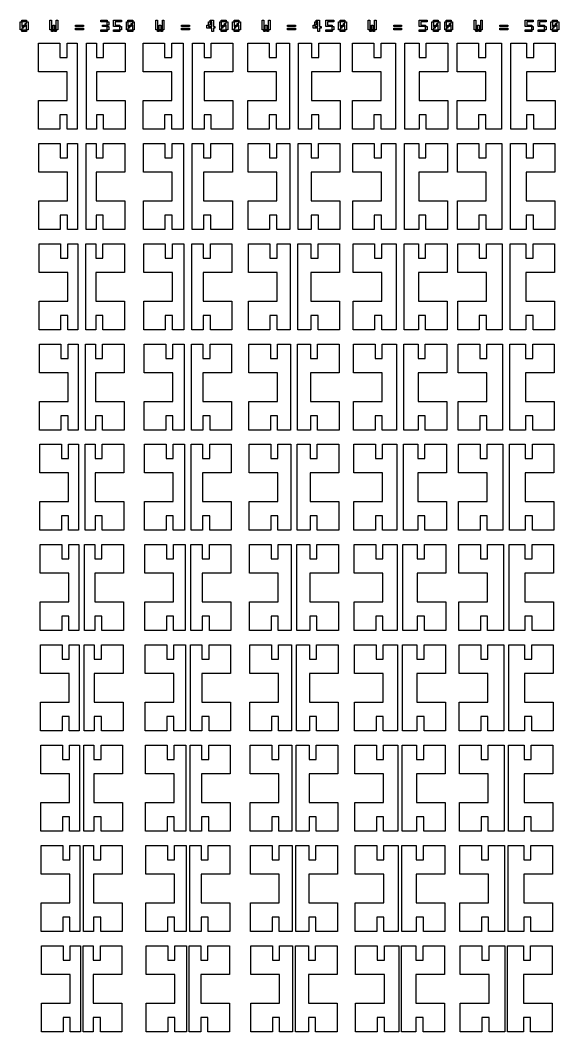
# Model space of a CAD drawing. Extents: x -2062 to 35132, y -1500 to 33800.
# Drawn here: x 16354 to 35132, y -1500 to 33800 of the extents above; entities that cross this region are included whole.
import ezdxf

# ---------------------------------------------------------------- set-up
doc = ezdxf.new("R2010")
doc.units = 0
doc.layers.add('L0D0', color=1, linetype='CONTINUOUS')

msp = doc.modelspace()

# ---------------------------------------------------------------- linework, layer by layer
at = {"layer": 'L0D0'}
for points in [[(16354.167, 33466.667), (16354.167, 33744.444), (16409.722, 33744.444), (16409.722, 33577.778), (16465.278, 33577.778), (16465.278, 33522.222), (16409.722, 33522.222), (16409.722, 33466.667)], [(16409.722, 33744.444), (16409.722, 33800), (16576.389, 33800), (16576.389, 33744.444)], [(16465.278, 33577.778), (16465.278, 33633.333), (16520.833, 33633.333), (16520.833, 33577.778)], [(16576.389, 33466.667), (16576.389, 33633.333), (16520.833, 33633.333), (16520.833, 33688.889), (16576.389, 33688.889), (16576.389, 33744.444), (16631.944, 33744.444), (16631.944, 33466.667)], [(17387.5, 33466.667), (17387.5, 33800), (17443.056, 33800), (17443.056, 33466.667)], [(17498.611, 33466.667), (17498.611, 33633.333), (17554.167, 33633.333), (17554.167, 33466.667)], [(17609.722, 33466.667), (17609.722, 33800), (17665.278, 33800), (17665.278, 33466.667)], [(18276.389, 33577.778), (18276.389, 33633.333), (18554.167, 33633.333), (18554.167, 33577.778)], [(19165.278, 33744.444), (19165.278, 33800), (19387.5, 33800), (19387.5, 33744.444)], [(19220.833, 33577.778), (19220.833, 33633.333), (19387.5, 33633.333), (19387.5, 33577.778)], [(19387.5, 33633.333), (19387.5, 33744.444), (19443.056, 33744.444), (19443.056, 33633.333)], [(19387.5, 33466.667), (19387.5, 33577.778), (19443.056, 33577.778), (19443.056, 33466.667)], [(19609.722, 33577.778), (19609.722, 33800), (19887.5, 33800), (19887.5, 33744.444), (19665.278, 33744.444), (19665.278, 33633.333), (19831.944, 33633.333), (19831.944, 33577.778)], [(19831.944, 33466.667), (19831.944, 33577.778), (19887.5, 33577.778), (19887.5, 33466.667)], [(20054.167, 33466.667), (20054.167, 33744.444), (20109.722, 33744.444), (20109.722, 33577.778), (20165.278, 33577.778), (20165.278, 33522.222), (20109.722, 33522.222), (20109.722, 33466.667)], [(20109.722, 33744.444), (20109.722, 33800), (20276.389, 33800), (20276.389, 33744.444)], [(20165.278, 33577.778), (20165.278, 33633.333), (20220.833, 33633.333), (20220.833, 33577.778)], [(20276.389, 33466.667), (20276.389, 33633.333), (20220.833, 33633.333), (20220.833, 33688.889), (20276.389, 33688.889), (20276.389, 33744.444), (20331.944, 33744.444), (20331.944, 33466.667)], [(21087.5, 33466.667), (21087.5, 33800), (21143.056, 33800), (21143.056, 33466.667)], [(21198.611, 33466.667), (21198.611, 33633.333), (21254.167, 33633.333), (21254.167, 33466.667)], [(21309.722, 33466.667), (21309.722, 33800), (21365.278, 33800), (21365.278, 33466.667)], [(21976.389, 33577.778), (21976.389, 33633.333), (22254.167, 33633.333), (22254.167, 33577.778)], [(23031.944, 33411.111), (23031.944, 33522.222), (22865.278, 33522.222), (22865.278, 33633.333), (22920.833, 33633.333), (22920.833, 33577.778), (23031.944, 33577.778), (23031.944, 33744.444), (22976.389, 33744.444), (22976.389, 33800), (23087.5, 33800), (23087.5, 33577.778), (23143.056, 33577.778), (23143.056, 33522.222), (23087.5, 33522.222), (23087.5, 33411.111)], [(22920.833, 33633.333), (22920.833, 33744.444), (22976.389, 33744.444), (22976.389, 33633.333)], [(23309.722, 33466.667), (23309.722, 33744.444), (23365.278, 33744.444), (23365.278, 33577.778), (23420.833, 33577.778), (23420.833, 33522.222), (23365.278, 33522.222), (23365.278, 33466.667)], [(23365.278, 33744.444), (23365.278, 33800), (23531.944, 33800), (23531.944, 33744.444)], [(23420.833, 33577.778), (23420.833, 33633.333), (23476.389, 33633.333), (23476.389, 33577.778)], [(23531.944, 33466.667), (23531.944, 33633.333), (23476.389, 33633.333), (23476.389, 33688.889), (23531.944, 33688.889), (23531.944, 33744.444), (23587.5, 33744.444), (23587.5, 33466.667)], [(23754.167, 33466.667), (23754.167, 33744.444), (23809.722, 33744.444), (23809.722, 33577.778), (23865.278, 33577.778), (23865.278, 33522.222), (23809.722, 33522.222), (23809.722, 33466.667)], [(23809.722, 33744.444), (23809.722, 33800), (23976.389, 33800), (23976.389, 33744.444)], [(23865.278, 33577.778), (23865.278, 33633.333), (23920.833, 33633.333), (23920.833, 33577.778)], [(23976.389, 33466.667), (23976.389, 33633.333), (23920.833, 33633.333), (23920.833, 33688.889), (23976.389, 33688.889), (23976.389, 33744.444), (24031.944, 33744.444), (24031.944, 33466.667)], [(24787.5, 33466.667), (24787.5, 33800), (24843.056, 33800), (24843.056, 33466.667)], [(24898.611, 33466.667), (24898.611, 33633.333), (24954.167, 33633.333), (24954.167, 33466.667)], [(25009.722, 33466.667), (25009.722, 33800), (25065.278, 33800), (25065.278, 33466.667)], [(25676.389, 33577.778), (25676.389, 33633.333), (25954.167, 33633.333), (25954.167, 33577.778)], [(26731.944, 33411.111), (26731.944, 33522.222), (26565.278, 33522.222), (26565.278, 33633.333), (26620.833, 33633.333), (26620.833, 33577.778), (26731.944, 33577.778), (26731.944, 33744.444), (26676.389, 33744.444), (26676.389, 33800), (26787.5, 33800), (26787.5, 33577.778), (26843.056, 33577.778), (26843.056, 33522.222), (26787.5, 33522.222), (26787.5, 33411.111)], [(26620.833, 33633.333), (26620.833, 33744.444), (26676.389, 33744.444), (26676.389, 33633.333)], [(27009.722, 33577.778), (27009.722, 33800), (27287.5, 33800), (27287.5, 33744.444), (27065.278, 33744.444), (27065.278, 33633.333), (27231.944, 33633.333), (27231.944, 33577.778)], [(27231.944, 33466.667), (27231.944, 33577.778), (27287.5, 33577.778), (27287.5, 33466.667)], [(27454.167, 33466.667), (27454.167, 33744.444), (27509.722, 33744.444), (27509.722, 33577.778), (27565.278, 33577.778), (27565.278, 33522.222), (27509.722, 33522.222), (27509.722, 33466.667)], [(27509.722, 33744.444), (27509.722, 33800), (27676.389, 33800), (27676.389, 33744.444)], [(27565.278, 33577.778), (27565.278, 33633.333), (27620.833, 33633.333), (27620.833, 33577.778)], [(27676.389, 33466.667), (27676.389, 33633.333), (27620.833, 33633.333), (27620.833, 33688.889), (27676.389, 33688.889), (27676.389, 33744.444), (27731.944, 33744.444), (27731.944, 33466.667)], [(28487.5, 33466.667), (28487.5, 33800), (28543.056, 33800), (28543.056, 33466.667)], [(28598.611, 33466.667), (28598.611, 33633.333), (28654.167, 33633.333), (28654.167, 33466.667)], [(28709.722, 33466.667), (28709.722, 33800), (28765.278, 33800), (28765.278, 33466.667)], [(29376.389, 33577.778), (29376.389, 33633.333), (29654.167, 33633.333), (29654.167, 33577.778)], [(30265.278, 33577.778), (30265.278, 33800), (30543.056, 33800), (30543.056, 33744.444), (30320.833, 33744.444), (30320.833, 33633.333), (30487.5, 33633.333), (30487.5, 33577.778)], [(30487.5, 33466.667), (30487.5, 33577.778), (30543.056, 33577.778), (30543.056, 33466.667)], [(30709.722, 33466.667), (30709.722, 33744.444), (30765.278, 33744.444), (30765.278, 33577.778), (30820.833, 33577.778), (30820.833, 33522.222), (30765.278, 33522.222), (30765.278, 33466.667)], [(30765.278, 33744.444), (30765.278, 33800), (30931.944, 33800), (30931.944, 33744.444)], [(30820.833, 33577.778), (30820.833, 33633.333), (30876.389, 33633.333), (30876.389, 33577.778)], [(30931.944, 33466.667), (30931.944, 33633.333), (30876.389, 33633.333), (30876.389, 33688.889), (30931.944, 33688.889), (30931.944, 33744.444), (30987.5, 33744.444), (30987.5, 33466.667)], [(31154.167, 33466.667), (31154.167, 33744.444), (31209.722, 33744.444), (31209.722, 33577.778), (31265.278, 33577.778), (31265.278, 33522.222), (31209.722, 33522.222), (31209.722, 33466.667)], [(31209.722, 33744.444), (31209.722, 33800), (31376.389, 33800), (31376.389, 33744.444)], [(31265.278, 33577.778), (31265.278, 33633.333), (31320.833, 33633.333), (31320.833, 33577.778)], [(31376.389, 33466.667), (31376.389, 33633.333), (31320.833, 33633.333), (31320.833, 33688.889), (31376.389, 33688.889), (31376.389, 33744.444), (31431.944, 33744.444), (31431.944, 33466.667)], [(32187.5, 33466.667), (32187.5, 33800), (32243.056, 33800), (32243.056, 33466.667)], [(32298.611, 33466.667), (32298.611, 33633.333), (32354.167, 33633.333), (32354.167, 33466.667)], [(32409.722, 33466.667), (32409.722, 33800), (32465.278, 33800), (32465.278, 33466.667)], [(33076.389, 33577.778), (33076.389, 33633.333), (33354.167, 33633.333), (33354.167, 33577.778)], [(33965.278, 33577.778), (33965.278, 33800), (34243.056, 33800), (34243.056, 33744.444), (34020.833, 33744.444), (34020.833, 33633.333), (34187.5, 33633.333), (34187.5, 33577.778)], [(34187.5, 33466.667), (34187.5, 33577.778), (34243.056, 33577.778), (34243.056, 33466.667)], [(34409.722, 33577.778), (34409.722, 33800), (34687.5, 33800), (34687.5, 33744.444), (34465.278, 33744.444), (34465.278, 33633.333), (34631.944, 33633.333), (34631.944, 33577.778)], [(34631.944, 33466.667), (34631.944, 33577.778), (34687.5, 33577.778), (34687.5, 33466.667)], [(34854.167, 33466.667), (34854.167, 33744.444), (34909.722, 33744.444), (34909.722, 33577.778), (34965.278, 33577.778), (34965.278, 33522.222), (34909.722, 33522.222), (34909.722, 33466.667)], [(34909.722, 33744.444), (34909.722, 33800), (35076.389, 33800), (35076.389, 33744.444)], [(34965.278, 33577.778), (34965.278, 33633.333), (35020.833, 33633.333), (35020.833, 33577.778)], [(35076.389, 33466.667), (35076.389, 33633.333), (35020.833, 33633.333), (35020.833, 33688.889), (35076.389, 33688.889), (35076.389, 33744.444), (35131.944, 33744.444), (35131.944, 33466.667)], [(16409.722, 33411.111), (16409.722, 33466.667), (16576.389, 33466.667), (16576.389, 33411.111)], [(17443.056, 33411.111), (17443.056, 33466.667), (17498.611, 33466.667), (17498.611, 33411.111)], [(17554.167, 33411.111), (17554.167, 33466.667), (17609.722, 33466.667), (17609.722, 33411.111)], [(18276.389, 33466.667), (18276.389, 33522.222), (18554.167, 33522.222), (18554.167, 33466.667)], [(19165.278, 33411.111), (19165.278, 33466.667), (19387.5, 33466.667), (19387.5, 33411.111)], [(19609.722, 33411.111), (19609.722, 33466.667), (19831.944, 33466.667), (19831.944, 33411.111)], [(20109.722, 33411.111), (20109.722, 33466.667), (20276.389, 33466.667), (20276.389, 33411.111)], [(21143.056, 33411.111), (21143.056, 33466.667), (21198.611, 33466.667), (21198.611, 33411.111)], [(21254.167, 33411.111), (21254.167, 33466.667), (21309.722, 33466.667), (21309.722, 33411.111)], [(21976.389, 33466.667), (21976.389, 33522.222), (22254.167, 33522.222), (22254.167, 33466.667)], [(23365.278, 33411.111), (23365.278, 33466.667), (23531.944, 33466.667), (23531.944, 33411.111)], [(23809.722, 33411.111), (23809.722, 33466.667), (23976.389, 33466.667), (23976.389, 33411.111)], [(24843.056, 33411.111), (24843.056, 33466.667), (24898.611, 33466.667), (24898.611, 33411.111)], [(24954.167, 33411.111), (24954.167, 33466.667), (25009.722, 33466.667), (25009.722, 33411.111)], [(25676.389, 33466.667), (25676.389, 33522.222), (25954.167, 33522.222), (25954.167, 33466.667)], [(27009.722, 33411.111), (27009.722, 33466.667), (27231.944, 33466.667), (27231.944, 33411.111)], [(27509.722, 33411.111), (27509.722, 33466.667), (27676.389, 33466.667), (27676.389, 33411.111)], [(28543.056, 33411.111), (28543.056, 33466.667), (28598.611, 33466.667), (28598.611, 33411.111)], [(28654.167, 33411.111), (28654.167, 33466.667), (28709.722, 33466.667), (28709.722, 33411.111)], [(29376.389, 33466.667), (29376.389, 33522.222), (29654.167, 33522.222), (29654.167, 33466.667)], [(30265.278, 33411.111), (30265.278, 33466.667), (30487.5, 33466.667), (30487.5, 33411.111)], [(30765.278, 33411.111), (30765.278, 33466.667), (30931.944, 33466.667), (30931.944, 33411.111)], [(31209.722, 33411.111), (31209.722, 33466.667), (31376.389, 33466.667), (31376.389, 33411.111)], [(32243.056, 33411.111), (32243.056, 33466.667), (32298.611, 33466.667), (32298.611, 33411.111)], [(32354.167, 33411.111), (32354.167, 33466.667), (32409.722, 33466.667), (32409.722, 33411.111)], [(33076.389, 33466.667), (33076.389, 33522.222), (33354.167, 33522.222), (33354.167, 33466.667)], [(33965.278, 33411.111), (33965.278, 33466.667), (34187.5, 33466.667), (34187.5, 33411.111)], [(34409.722, 33411.111), (34409.722, 33466.667), (34631.944, 33466.667), (34631.944, 33411.111)], [(34909.722, 33411.111), (34909.722, 33466.667), (35076.389, 33466.667), (35076.389, 33411.111)], [(16987.5, 30000), (16987.5, 31000), (17987.5, 31000), (17987.5, 32000), (16987.5, 32000), (16987.5, 33000), (17737.5, 33000), (17737.5, 32500), (17987.5, 32500), (17987.5, 33000), (18337.5, 33000), (18337.5, 30000), (17987.5, 30000), (17987.5, 30500), (17737.5, 30500), (17737.5, 30000)], [(18662.5, 30000), (18662.5, 33000), (19012.5, 33000), (19012.5, 32500), (19262.5, 32500), (19262.5, 33000), (20012.5, 33000), (20012.5, 32000), (19012.5, 32000), (19012.5, 31000), (20012.5, 31000), (20012.5, 30000), (19262.5, 30000), (19262.5, 30500), (19012.5, 30500), (19012.5, 30000)], [(20637.5, 30000), (20637.5, 31000), (21637.5, 31000), (21637.5, 32000), (20637.5, 32000), (20637.5, 33000), (21387.5, 33000), (21387.5, 32500), (21637.5, 32500), (21637.5, 33000), (22037.5, 33000), (22037.5, 30000), (21637.5, 30000), (21637.5, 30500), (21387.5, 30500), (21387.5, 30000)], [(22362.5, 30000), (22362.5, 33000), (22762.5, 33000), (22762.5, 32500), (23012.5, 32500), (23012.5, 33000), (23762.5, 33000), (23762.5, 32000), (22762.5, 32000), (22762.5, 31000), (23762.5, 31000), (23762.5, 30000), (23012.5, 30000), (23012.5, 30500), (22762.5, 30500), (22762.5, 30000)], [(24287.5, 30000), (24287.5, 31000), (25287.5, 31000), (25287.5, 32000), (24287.5, 32000), (24287.5, 33000), (25037.5, 33000), (25037.5, 32500), (25287.5, 32500), (25287.5, 33000), (25737.5, 33000), (25737.5, 30000), (25287.5, 30000), (25287.5, 30500), (25037.5, 30500), (25037.5, 30000)], [(26062.5, 30000), (26062.5, 33000), (26512.5, 33000), (26512.5, 32500), (26762.5, 32500), (26762.5, 33000), (27512.5, 33000), (27512.5, 32000), (26512.5, 32000), (26512.5, 31000), (27512.5, 31000), (27512.5, 30000), (26762.5, 30000), (26762.5, 30500), (26512.5, 30500), (26512.5, 30000)], [(27937.5, 30000), (27937.5, 31000), (28937.5, 31000), (28937.5, 32000), (27937.5, 32000), (27937.5, 33000), (28687.5, 33000), (28687.5, 32500), (28937.5, 32500), (28937.5, 33000), (29437.5, 33000), (29437.5, 30000), (28937.5, 30000), (28937.5, 30500), (28687.5, 30500), (28687.5, 30000)], [(29762.5, 30000), (29762.5, 33000), (30262.5, 33000), (30262.5, 32500), (30512.5, 32500), (30512.5, 33000), (31262.5, 33000), (31262.5, 32000), (30262.5, 32000), (30262.5, 31000), (31262.5, 31000), (31262.5, 30000), (30512.5, 30000), (30512.5, 30500), (30262.5, 30500), (30262.5, 30000)], [(31587.5, 30000), (31587.5, 31000), (32587.5, 31000), (32587.5, 32000), (31587.5, 32000), (31587.5, 33000), (32337.5, 33000), (32337.5, 32500), (32587.5, 32500), (32587.5, 33000), (33137.5, 33000), (33137.5, 30000), (32587.5, 30000), (32587.5, 30500), (32337.5, 30500), (32337.5, 30000)], [(33462.5, 30000), (33462.5, 33000), (34012.5, 33000), (34012.5, 32500), (34262.5, 32500), (34262.5, 33000), (35012.5, 33000), (35012.5, 32000), (34012.5, 32000), (34012.5, 31000), (35012.5, 31000), (35012.5, 30000), (34262.5, 30000), (34262.5, 30500), (34012.5, 30500), (34012.5, 30000)], [(17000, 26500), (17000, 27500), (18000, 27500), (18000, 28500), (17000, 28500), (17000, 29500), (17750, 29500), (17750, 29000), (18000, 29000), (18000, 29500), (18350, 29500), (18350, 26500), (18000, 26500), (18000, 27000), (17750, 27000), (17750, 26500)], [(18650, 26500), (18650, 29500), (19000, 29500), (19000, 29000), (19250, 29000), (19250, 29500), (20000, 29500), (20000, 28500), (19000, 28500), (19000, 27500), (20000, 27500), (20000, 26500), (19250, 26500), (19250, 27000), (19000, 27000), (19000, 26500)], [(20650, 26500), (20650, 27500), (21650, 27500), (21650, 28500), (20650, 28500), (20650, 29500), (21400, 29500), (21400, 29000), (21650, 29000), (21650, 29500), (22050, 29500), (22050, 26500), (21650, 26500), (21650, 27000), (21400, 27000), (21400, 26500)], [(22350, 26500), (22350, 29500), (22750, 29500), (22750, 29000), (23000, 29000), (23000, 29500), (23750, 29500), (23750, 28500), (22750, 28500), (22750, 27500), (23750, 27500), (23750, 26500), (23000, 26500), (23000, 27000), (22750, 27000), (22750, 26500)], [(24300, 26500), (24300, 27500), (25300, 27500), (25300, 28500), (24300, 28500), (24300, 29500), (25050, 29500), (25050, 29000), (25300, 29000), (25300, 29500), (25750, 29500), (25750, 26500), (25300, 26500), (25300, 27000), (25050, 27000), (25050, 26500)], [(26050, 26500), (26050, 29500), (26500, 29500), (26500, 29000), (26750, 29000), (26750, 29500), (27500, 29500), (27500, 28500), (26500, 28500), (26500, 27500), (27500, 27500), (27500, 26500), (26750, 26500), (26750, 27000), (26500, 27000), (26500, 26500)], [(27950, 26500), (27950, 27500), (28950, 27500), (28950, 28500), (27950, 28500), (27950, 29500), (28700, 29500), (28700, 29000), (28950, 29000), (28950, 29500), (29450, 29500), (29450, 26500), (28950, 26500), (28950, 27000), (28700, 27000), (28700, 26500)], [(29750, 26500), (29750, 29500), (30250, 29500), (30250, 29000), (30500, 29000), (30500, 29500), (31250, 29500), (31250, 28500), (30250, 28500), (30250, 27500), (31250, 27500), (31250, 26500), (30500, 26500), (30500, 27000), (30250, 27000), (30250, 26500)], [(31600, 26500), (31600, 27500), (32600, 27500), (32600, 28500), (31600, 28500), (31600, 29500), (32350, 29500), (32350, 29000), (32600, 29000), (32600, 29500), (33150, 29500), (33150, 26500), (32600, 26500), (32600, 27000), (32350, 27000), (32350, 26500)], [(33450, 26500), (33450, 29500), (34000, 29500), (34000, 29000), (34250, 29000), (34250, 29500), (35000, 29500), (35000, 28500), (34000, 28500), (34000, 27500), (35000, 27500), (35000, 26500), (34250, 26500), (34250, 27000), (34000, 27000), (34000, 26500)], [(17012.5, 23000), (17012.5, 24000), (18012.5, 24000), (18012.5, 25000), (17012.5, 25000), (17012.5, 26000), (17762.5, 26000), (17762.5, 25500), (18012.5, 25500), (18012.5, 26000), (18362.5, 26000), (18362.5, 23000), (18012.5, 23000), (18012.5, 23500), (17762.5, 23500), (17762.5, 23000)], [(18637.5, 23000), (18637.5, 26000), (18987.5, 26000), (18987.5, 25500), (19237.5, 25500), (19237.5, 26000), (19987.5, 26000), (19987.5, 25000), (18987.5, 25000), (18987.5, 24000), (19987.5, 24000), (19987.5, 23000), (19237.5, 23000), (19237.5, 23500), (18987.5, 23500), (18987.5, 23000)], [(20662.5, 23000), (20662.5, 24000), (21662.5, 24000), (21662.5, 25000), (20662.5, 25000), (20662.5, 26000), (21412.5, 26000), (21412.5, 25500), (21662.5, 25500), (21662.5, 26000), (22062.5, 26000), (22062.5, 23000), (21662.5, 23000), (21662.5, 23500), (21412.5, 23500), (21412.5, 23000)], [(22337.5, 23000), (22337.5, 26000), (22737.5, 26000), (22737.5, 25500), (22987.5, 25500), (22987.5, 26000), (23737.5, 26000), (23737.5, 25000), (22737.5, 25000), (22737.5, 24000), (23737.5, 24000), (23737.5, 23000), (22987.5, 23000), (22987.5, 23500), (22737.5, 23500), (22737.5, 23000)], [(24312.5, 23000), (24312.5, 24000), (25312.5, 24000), (25312.5, 25000), (24312.5, 25000), (24312.5, 26000), (25062.5, 26000), (25062.5, 25500), (25312.5, 25500), (25312.5, 26000), (25762.5, 26000), (25762.5, 23000), (25312.5, 23000), (25312.5, 23500), (25062.5, 23500), (25062.5, 23000)], [(26037.5, 23000), (26037.5, 26000), (26487.5, 26000), (26487.5, 25500), (26737.5, 25500), (26737.5, 26000), (27487.5, 26000), (27487.5, 25000), (26487.5, 25000), (26487.5, 24000), (27487.5, 24000), (27487.5, 23000), (26737.5, 23000), (26737.5, 23500), (26487.5, 23500), (26487.5, 23000)], [(27962.5, 23000), (27962.5, 24000), (28962.5, 24000), (28962.5, 25000), (27962.5, 25000), (27962.5, 26000), (28712.5, 26000), (28712.5, 25500), (28962.5, 25500), (28962.5, 26000), (29462.5, 26000), (29462.5, 23000), (28962.5, 23000), (28962.5, 23500), (28712.5, 23500), (28712.5, 23000)], [(29737.5, 23000), (29737.5, 26000), (30237.5, 26000), (30237.5, 25500), (30487.5, 25500), (30487.5, 26000), (31237.5, 26000), (31237.5, 25000), (30237.5, 25000), (30237.5, 24000), (31237.5, 24000), (31237.5, 23000), (30487.5, 23000), (30487.5, 23500), (30237.5, 23500), (30237.5, 23000)], [(31612.5, 23000), (31612.5, 24000), (32612.5, 24000), (32612.5, 25000), (31612.5, 25000), (31612.5, 26000), (32362.5, 26000), (32362.5, 25500), (32612.5, 25500), (32612.5, 26000), (33162.5, 26000), (33162.5, 23000), (32612.5, 23000), (32612.5, 23500), (32362.5, 23500), (32362.5, 23000)], [(33437.5, 23000), (33437.5, 26000), (33987.5, 26000), (33987.5, 25500), (34237.5, 25500), (34237.5, 26000), (34987.5, 26000), (34987.5, 25000), (33987.5, 25000), (33987.5, 24000), (34987.5, 24000), (34987.5, 23000), (34237.5, 23000), (34237.5, 23500), (33987.5, 23500), (33987.5, 23000)], [(17025, 19500), (17025, 20500), (18025, 20500), (18025, 21500), (17025, 21500), (17025, 22500), (17775, 22500), (17775, 22000), (18025, 22000), (18025, 22500), (18375, 22500), (18375, 19500), (18025, 19500), (18025, 20000), (17775, 20000), (17775, 19500)], [(18625, 19500), (18625, 22500), (18975, 22500), (18975, 22000), (19225, 22000), (19225, 22500), (19975, 22500), (19975, 21500), (18975, 21500), (18975, 20500), (19975, 20500), (19975, 19500), (19225, 19500), (19225, 20000), (18975, 20000), (18975, 19500)], [(20675, 19500), (20675, 20500), (21675, 20500), (21675, 21500), (20675, 21500), (20675, 22500), (21425, 22500), (21425, 22000), (21675, 22000), (21675, 22500), (22075, 22500), (22075, 19500), (21675, 19500), (21675, 20000), (21425, 20000), (21425, 19500)], [(22325, 19500), (22325, 22500), (22725, 22500), (22725, 22000), (22975, 22000), (22975, 22500), (23725, 22500), (23725, 21500), (22725, 21500), (22725, 20500), (23725, 20500), (23725, 19500), (22975, 19500), (22975, 20000), (22725, 20000), (22725, 19500)], [(24325, 19500), (24325, 20500), (25325, 20500), (25325, 21500), (24325, 21500), (24325, 22500), (25075, 22500), (25075, 22000), (25325, 22000), (25325, 22500), (25775, 22500), (25775, 19500), (25325, 19500), (25325, 20000), (25075, 20000), (25075, 19500)], [(26025, 19500), (26025, 22500), (26475, 22500), (26475, 22000), (26725, 22000), (26725, 22500), (27475, 22500), (27475, 21500), (26475, 21500), (26475, 20500), (27475, 20500), (27475, 19500), (26725, 19500), (26725, 20000), (26475, 20000), (26475, 19500)], [(27975, 19500), (27975, 20500), (28975, 20500), (28975, 21500), (27975, 21500), (27975, 22500), (28725, 22500), (28725, 22000), (28975, 22000), (28975, 22500), (29475, 22500), (29475, 19500), (28975, 19500), (28975, 20000), (28725, 20000), (28725, 19500)], [(29725, 19500), (29725, 22500), (30225, 22500), (30225, 22000), (30475, 22000), (30475, 22500), (31225, 22500), (31225, 21500), (30225, 21500), (30225, 20500), (31225, 20500), (31225, 19500), (30475, 19500), (30475, 20000), (30225, 20000), (30225, 19500)], [(31625, 19500), (31625, 20500), (32625, 20500), (32625, 21500), (31625, 21500), (31625, 22500), (32375, 22500), (32375, 22000), (32625, 22000), (32625, 22500), (33175, 22500), (33175, 19500), (32625, 19500), (32625, 20000), (32375, 20000), (32375, 19500)], [(33425, 19500), (33425, 22500), (33975, 22500), (33975, 22000), (34225, 22000), (34225, 22500), (34975, 22500), (34975, 21500), (33975, 21500), (33975, 20500), (34975, 20500), (34975, 19500), (34225, 19500), (34225, 20000), (33975, 20000), (33975, 19500)], [(17037.5, 16000), (17037.5, 17000), (18037.5, 17000), (18037.5, 18000), (17037.5, 18000), (17037.5, 19000), (17787.5, 19000), (17787.5, 18500), (18037.5, 18500), (18037.5, 19000), (18387.5, 19000), (18387.5, 16000), (18037.5, 16000), (18037.5, 16500), (17787.5, 16500), (17787.5, 16000)], [(18612.5, 16000), (18612.5, 19000), (18962.5, 19000), (18962.5, 18500), (19212.5, 18500), (19212.5, 19000), (19962.5, 19000), (19962.5, 18000), (18962.5, 18000), (18962.5, 17000), (19962.5, 17000), (19962.5, 16000), (19212.5, 16000), (19212.5, 16500), (18962.5, 16500), (18962.5, 16000)], [(20687.5, 16000), (20687.5, 17000), (21687.5, 17000), (21687.5, 18000), (20687.5, 18000), (20687.5, 19000), (21437.5, 19000), (21437.5, 18500), (21687.5, 18500), (21687.5, 19000), (22087.5, 19000), (22087.5, 16000), (21687.5, 16000), (21687.5, 16500), (21437.5, 16500), (21437.5, 16000)], [(22312.5, 16000), (22312.5, 19000), (22712.5, 19000), (22712.5, 18500), (22962.5, 18500), (22962.5, 19000), (23712.5, 19000), (23712.5, 18000), (22712.5, 18000), (22712.5, 17000), (23712.5, 17000), (23712.5, 16000), (22962.5, 16000), (22962.5, 16500), (22712.5, 16500), (22712.5, 16000)], [(24337.5, 16000), (24337.5, 17000), (25337.5, 17000), (25337.5, 18000), (24337.5, 18000), (24337.5, 19000), (25087.5, 19000), (25087.5, 18500), (25337.5, 18500), (25337.5, 19000), (25787.5, 19000), (25787.5, 16000), (25337.5, 16000), (25337.5, 16500), (25087.5, 16500), (25087.5, 16000)], [(26012.5, 16000), (26012.5, 19000), (26462.5, 19000), (26462.5, 18500), (26712.5, 18500), (26712.5, 19000), (27462.5, 19000), (27462.5, 18000), (26462.5, 18000), (26462.5, 17000), (27462.5, 17000), (27462.5, 16000), (26712.5, 16000), (26712.5, 16500), (26462.5, 16500), (26462.5, 16000)], [(27987.5, 16000), (27987.5, 17000), (28987.5, 17000), (28987.5, 18000), (27987.5, 18000), (27987.5, 19000), (28737.5, 19000), (28737.5, 18500), (28987.5, 18500), (28987.5, 19000), (29487.5, 19000), (29487.5, 16000), (28987.5, 16000), (28987.5, 16500), (28737.5, 16500), (28737.5, 16000)], [(29712.5, 16000), (29712.5, 19000), (30212.5, 19000), (30212.5, 18500), (30462.5, 18500), (30462.5, 19000), (31212.5, 19000), (31212.5, 18000), (30212.5, 18000), (30212.5, 17000), (31212.5, 17000), (31212.5, 16000), (30462.5, 16000), (30462.5, 16500), (30212.5, 16500), (30212.5, 16000)], [(31637.5, 16000), (31637.5, 17000), (32637.5, 17000), (32637.5, 18000), (31637.5, 18000), (31637.5, 19000), (32387.5, 19000), (32387.5, 18500), (32637.5, 18500), (32637.5, 19000), (33187.5, 19000), (33187.5, 16000), (32637.5, 16000), (32637.5, 16500), (32387.5, 16500), (32387.5, 16000)], [(33412.5, 16000), (33412.5, 19000), (33962.5, 19000), (33962.5, 18500), (34212.5, 18500), (34212.5, 19000), (34962.5, 19000), (34962.5, 18000), (33962.5, 18000), (33962.5, 17000), (34962.5, 17000), (34962.5, 16000), (34212.5, 16000), (34212.5, 16500), (33962.5, 16500), (33962.5, 16000)], [(17050, 12500), (17050, 13500), (18050, 13500), (18050, 14500), (17050, 14500), (17050, 15500), (17800, 15500), (17800, 15000), (18050, 15000), (18050, 15500), (18400, 15500), (18400, 12500), (18050, 12500), (18050, 13000), (17800, 13000), (17800, 12500)], [(18600, 12500), (18600, 15500), (18950, 15500), (18950, 15000), (19200, 15000), (19200, 15500), (19950, 15500), (19950, 14500), (18950, 14500), (18950, 13500), (19950, 13500), (19950, 12500), (19200, 12500), (19200, 13000), (18950, 13000), (18950, 12500)], [(20700, 12500), (20700, 13500), (21700, 13500), (21700, 14500), (20700, 14500), (20700, 15500), (21450, 15500), (21450, 15000), (21700, 15000), (21700, 15500), (22100, 15500), (22100, 12500), (21700, 12500), (21700, 13000), (21450, 13000), (21450, 12500)], [(22300, 12500), (22300, 15500), (22700, 15500), (22700, 15000), (22950, 15000), (22950, 15500), (23700, 15500), (23700, 14500), (22700, 14500), (22700, 13500), (23700, 13500), (23700, 12500), (22950, 12500), (22950, 13000), (22700, 13000), (22700, 12500)], [(24350, 12500), (24350, 13500), (25350, 13500), (25350, 14500), (24350, 14500), (24350, 15500), (25100, 15500), (25100, 15000), (25350, 15000), (25350, 15500), (25800, 15500), (25800, 12500), (25350, 12500), (25350, 13000), (25100, 13000), (25100, 12500)], [(26000, 12500), (26000, 15500), (26450, 15500), (26450, 15000), (26700, 15000), (26700, 15500), (27450, 15500), (27450, 14500), (26450, 14500), (26450, 13500), (27450, 13500), (27450, 12500), (26700, 12500), (26700, 13000), (26450, 13000), (26450, 12500)], [(28000, 12500), (28000, 13500), (29000, 13500), (29000, 14500), (28000, 14500), (28000, 15500), (28750, 15500), (28750, 15000), (29000, 15000), (29000, 15500), (29500, 15500), (29500, 12500), (29000, 12500), (29000, 13000), (28750, 13000), (28750, 12500)], [(29700, 12500), (29700, 15500), (30200, 15500), (30200, 15000), (30450, 15000), (30450, 15500), (31200, 15500), (31200, 14500), (30200, 14500), (30200, 13500), (31200, 13500), (31200, 12500), (30450, 12500), (30450, 13000), (30200, 13000), (30200, 12500)], [(31650, 12500), (31650, 13500), (32650, 13500), (32650, 14500), (31650, 14500), (31650, 15500), (32400, 15500), (32400, 15000), (32650, 15000), (32650, 15500), (33200, 15500), (33200, 12500), (32650, 12500), (32650, 13000), (32400, 13000), (32400, 12500)], [(33400, 12500), (33400, 15500), (33950, 15500), (33950, 15000), (34200, 15000), (34200, 15500), (34950, 15500), (34950, 14500), (33950, 14500), (33950, 13500), (34950, 13500), (34950, 12500), (34200, 12500), (34200, 13000), (33950, 13000), (33950, 12500)], [(17062.5, 9000), (17062.5, 10000), (18062.5, 10000), (18062.5, 11000), (17062.5, 11000), (17062.5, 12000), (17812.5, 12000), (17812.5, 11500), (18062.5, 11500), (18062.5, 12000), (18412.5, 12000), (18412.5, 9000), (18062.5, 9000), (18062.5, 9500), (17812.5, 9500), (17812.5, 9000)], [(18587.5, 9000), (18587.5, 12000), (18937.5, 12000), (18937.5, 11500), (19187.5, 11500), (19187.5, 12000), (19937.5, 12000), (19937.5, 11000), (18937.5, 11000), (18937.5, 10000), (19937.5, 10000), (19937.5, 9000), (19187.5, 9000), (19187.5, 9500), (18937.5, 9500), (18937.5, 9000)], [(20712.5, 9000), (20712.5, 10000), (21712.5, 10000), (21712.5, 11000), (20712.5, 11000), (20712.5, 12000), (21462.5, 12000), (21462.5, 11500), (21712.5, 11500), (21712.5, 12000), (22112.5, 12000), (22112.5, 9000), (21712.5, 9000), (21712.5, 9500), (21462.5, 9500), (21462.5, 9000)], [(22287.5, 9000), (22287.5, 12000), (22687.5, 12000), (22687.5, 11500), (22937.5, 11500), (22937.5, 12000), (23687.5, 12000), (23687.5, 11000), (22687.5, 11000), (22687.5, 10000), (23687.5, 10000), (23687.5, 9000), (22937.5, 9000), (22937.5, 9500), (22687.5, 9500), (22687.5, 9000)], [(24362.5, 9000), (24362.5, 10000), (25362.5, 10000), (25362.5, 11000), (24362.5, 11000), (24362.5, 12000), (25112.5, 12000), (25112.5, 11500), (25362.5, 11500), (25362.5, 12000), (25812.5, 12000), (25812.5, 9000), (25362.5, 9000), (25362.5, 9500), (25112.5, 9500), (25112.5, 9000)], [(25987.5, 9000), (25987.5, 12000), (26437.5, 12000), (26437.5, 11500), (26687.5, 11500), (26687.5, 12000), (27437.5, 12000), (27437.5, 11000), (26437.5, 11000), (26437.5, 10000), (27437.5, 10000), (27437.5, 9000), (26687.5, 9000), (26687.5, 9500), (26437.5, 9500), (26437.5, 9000)], [(28012.5, 9000), (28012.5, 10000), (29012.5, 10000), (29012.5, 11000), (28012.5, 11000), (28012.5, 12000), (28762.5, 12000), (28762.5, 11500), (29012.5, 11500), (29012.5, 12000), (29512.5, 12000), (29512.5, 9000), (29012.5, 9000), (29012.5, 9500), (28762.5, 9500), (28762.5, 9000)], [(29687.5, 9000), (29687.5, 12000), (30187.5, 12000), (30187.5, 11500), (30437.5, 11500), (30437.5, 12000), (31187.5, 12000), (31187.5, 11000), (30187.5, 11000), (30187.5, 10000), (31187.5, 10000), (31187.5, 9000), (30437.5, 9000), (30437.5, 9500), (30187.5, 9500), (30187.5, 9000)], [(31662.5, 9000), (31662.5, 10000), (32662.5, 10000), (32662.5, 11000), (31662.5, 11000), (31662.5, 12000), (32412.5, 12000), (32412.5, 11500), (32662.5, 11500), (32662.5, 12000), (33212.5, 12000), (33212.5, 9000), (32662.5, 9000), (32662.5, 9500), (32412.5, 9500), (32412.5, 9000)], [(33387.5, 9000), (33387.5, 12000), (33937.5, 12000), (33937.5, 11500), (34187.5, 11500), (34187.5, 12000), (34937.5, 12000), (34937.5, 11000), (33937.5, 11000), (33937.5, 10000), (34937.5, 10000), (34937.5, 9000), (34187.5, 9000), (34187.5, 9500), (33937.5, 9500), (33937.5, 9000)], [(17075, 5500), (17075, 6500), (18075, 6500), (18075, 7500), (17075, 7500), (17075, 8500), (17825, 8500), (17825, 8000), (18075, 8000), (18075, 8500), (18425, 8500), (18425, 5500), (18075, 5500), (18075, 6000), (17825, 6000), (17825, 5500)], [(18575, 5500), (18575, 8500), (18925, 8500), (18925, 8000), (19175, 8000), (19175, 8500), (19925, 8500), (19925, 7500), (18925, 7500), (18925, 6500), (19925, 6500), (19925, 5500), (19175, 5500), (19175, 6000), (18925, 6000), (18925, 5500)], [(20725, 5500), (20725, 6500), (21725, 6500), (21725, 7500), (20725, 7500), (20725, 8500), (21475, 8500), (21475, 8000), (21725, 8000), (21725, 8500), (22125, 8500), (22125, 5500), (21725, 5500), (21725, 6000), (21475, 6000), (21475, 5500)], [(22275, 5500), (22275, 8500), (22675, 8500), (22675, 8000), (22925, 8000), (22925, 8500), (23675, 8500), (23675, 7500), (22675, 7500), (22675, 6500), (23675, 6500), (23675, 5500), (22925, 5500), (22925, 6000), (22675, 6000), (22675, 5500)], [(24375, 5500), (24375, 6500), (25375, 6500), (25375, 7500), (24375, 7500), (24375, 8500), (25125, 8500), (25125, 8000), (25375, 8000), (25375, 8500), (25825, 8500), (25825, 5500), (25375, 5500), (25375, 6000), (25125, 6000), (25125, 5500)], [(25975, 5500), (25975, 8500), (26425, 8500), (26425, 8000), (26675, 8000), (26675, 8500), (27425, 8500), (27425, 7500), (26425, 7500), (26425, 6500), (27425, 6500), (27425, 5500), (26675, 5500), (26675, 6000), (26425, 6000), (26425, 5500)], [(28025, 5500), (28025, 6500), (29025, 6500), (29025, 7500), (28025, 7500), (28025, 8500), (28775, 8500), (28775, 8000), (29025, 8000), (29025, 8500), (29525, 8500), (29525, 5500), (29025, 5500), (29025, 6000), (28775, 6000), (28775, 5500)], [(29675, 5500), (29675, 8500), (30175, 8500), (30175, 8000), (30425, 8000), (30425, 8500), (31175, 8500), (31175, 7500), (30175, 7500), (30175, 6500), (31175, 6500), (31175, 5500), (30425, 5500), (30425, 6000), (30175, 6000), (30175, 5500)], [(31675, 5500), (31675, 6500), (32675, 6500), (32675, 7500), (31675, 7500), (31675, 8500), (32425, 8500), (32425, 8000), (32675, 8000), (32675, 8500), (33225, 8500), (33225, 5500), (32675, 5500), (32675, 6000), (32425, 6000), (32425, 5500)], [(33375, 5500), (33375, 8500), (33925, 8500), (33925, 8000), (34175, 8000), (34175, 8500), (34925, 8500), (34925, 7500), (33925, 7500), (33925, 6500), (34925, 6500), (34925, 5500), (34175, 5500), (34175, 6000), (33925, 6000), (33925, 5500)], [(17087.5, 2000), (17087.5, 3000), (18087.5, 3000), (18087.5, 4000), (17087.5, 4000), (17087.5, 5000), (17837.5, 5000), (17837.5, 4500), (18087.5, 4500), (18087.5, 5000), (18437.5, 5000), (18437.5, 2000), (18087.5, 2000), (18087.5, 2500), (17837.5, 2500), (17837.5, 2000)], [(18562.5, 2000), (18562.5, 5000), (18912.5, 5000), (18912.5, 4500), (19162.5, 4500), (19162.5, 5000), (19912.5, 5000), (19912.5, 4000), (18912.5, 4000), (18912.5, 3000), (19912.5, 3000), (19912.5, 2000), (19162.5, 2000), (19162.5, 2500), (18912.5, 2500), (18912.5, 2000)], [(20737.5, 2000), (20737.5, 3000), (21737.5, 3000), (21737.5, 4000), (20737.5, 4000), (20737.5, 5000), (21487.5, 5000), (21487.5, 4500), (21737.5, 4500), (21737.5, 5000), (22137.5, 5000), (22137.5, 2000), (21737.5, 2000), (21737.5, 2500), (21487.5, 2500), (21487.5, 2000)], [(22262.5, 2000), (22262.5, 5000), (22662.5, 5000), (22662.5, 4500), (22912.5, 4500), (22912.5, 5000), (23662.5, 5000), (23662.5, 4000), (22662.5, 4000), (22662.5, 3000), (23662.5, 3000), (23662.5, 2000), (22912.5, 2000), (22912.5, 2500), (22662.5, 2500), (22662.5, 2000)], [(24387.5, 2000), (24387.5, 3000), (25387.5, 3000), (25387.5, 4000), (24387.5, 4000), (24387.5, 5000), (25137.5, 5000), (25137.5, 4500), (25387.5, 4500), (25387.5, 5000), (25837.5, 5000), (25837.5, 2000), (25387.5, 2000), (25387.5, 2500), (25137.5, 2500), (25137.5, 2000)], [(25962.5, 2000), (25962.5, 5000), (26412.5, 5000), (26412.5, 4500), (26662.5, 4500), (26662.5, 5000), (27412.5, 5000), (27412.5, 4000), (26412.5, 4000), (26412.5, 3000), (27412.5, 3000), (27412.5, 2000), (26662.5, 2000), (26662.5, 2500), (26412.5, 2500), (26412.5, 2000)], [(28037.5, 2000), (28037.5, 3000), (29037.5, 3000), (29037.5, 4000), (28037.5, 4000), (28037.5, 5000), (28787.5, 5000), (28787.5, 4500), (29037.5, 4500), (29037.5, 5000), (29537.5, 5000), (29537.5, 2000), (29037.5, 2000), (29037.5, 2500), (28787.5, 2500), (28787.5, 2000)], [(29662.5, 2000), (29662.5, 5000), (30162.5, 5000), (30162.5, 4500), (30412.5, 4500), (30412.5, 5000), (31162.5, 5000), (31162.5, 4000), (30162.5, 4000), (30162.5, 3000), (31162.5, 3000), (31162.5, 2000), (30412.5, 2000), (30412.5, 2500), (30162.5, 2500), (30162.5, 2000)], [(31687.5, 2000), (31687.5, 3000), (32687.5, 3000), (32687.5, 4000), (31687.5, 4000), (31687.5, 5000), (32437.5, 5000), (32437.5, 4500), (32687.5, 4500), (32687.5, 5000), (33237.5, 5000), (33237.5, 2000), (32687.5, 2000), (32687.5, 2500), (32437.5, 2500), (32437.5, 2000)], [(33362.5, 2000), (33362.5, 5000), (33912.5, 5000), (33912.5, 4500), (34162.5, 4500), (34162.5, 5000), (34912.5, 5000), (34912.5, 4000), (33912.5, 4000), (33912.5, 3000), (34912.5, 3000), (34912.5, 2000), (34162.5, 2000), (34162.5, 2500), (33912.5, 2500), (33912.5, 2000)], [(17100, -1500), (17100, -500), (18100, -500), (18100, 500), (17100, 500), (17100, 1500), (17850, 1500), (17850, 1000), (18100, 1000), (18100, 1500), (18450, 1500), (18450, -1500), (18100, -1500), (18100, -1000), (17850, -1000), (17850, -1500)], [(18550, -1500), (18550, 1500), (18900, 1500), (18900, 1000), (19150, 1000), (19150, 1500), (19900, 1500), (19900, 500), (18900, 500), (18900, -500), (19900, -500), (19900, -1500), (19150, -1500), (19150, -1000), (18900, -1000), (18900, -1500)], [(20750, -1500), (20750, -500), (21750, -500), (21750, 500), (20750, 500), (20750, 1500), (21500, 1500), (21500, 1000), (21750, 1000), (21750, 1500), (22150, 1500), (22150, -1500), (21750, -1500), (21750, -1000), (21500, -1000), (21500, -1500)], [(22250, -1500), (22250, 1500), (22650, 1500), (22650, 1000), (22900, 1000), (22900, 1500), (23650, 1500), (23650, 500), (22650, 500), (22650, -500), (23650, -500), (23650, -1500), (22900, -1500), (22900, -1000), (22650, -1000), (22650, -1500)], [(24400, -1500), (24400, -500), (25400, -500), (25400, 500), (24400, 500), (24400, 1500), (25150, 1500), (25150, 1000), (25400, 1000), (25400, 1500), (25850, 1500), (25850, -1500), (25400, -1500), (25400, -1000), (25150, -1000), (25150, -1500)], [(25950, -1500), (25950, 1500), (26400, 1500), (26400, 1000), (26650, 1000), (26650, 1500), (27400, 1500), (27400, 500), (26400, 500), (26400, -500), (27400, -500), (27400, -1500), (26650, -1500), (26650, -1000), (26400, -1000), (26400, -1500)], [(28050, -1500), (28050, -500), (29050, -500), (29050, 500), (28050, 500), (28050, 1500), (28800, 1500), (28800, 1000), (29050, 1000), (29050, 1500), (29550, 1500), (29550, -1500), (29050, -1500), (29050, -1000), (28800, -1000), (28800, -1500)], [(29650, -1500), (29650, 1500), (30150, 1500), (30150, 1000), (30400, 1000), (30400, 1500), (31150, 1500), (31150, 500), (30150, 500), (30150, -500), (31150, -500), (31150, -1500), (30400, -1500), (30400, -1000), (30150, -1000), (30150, -1500)], [(31700, -1500), (31700, -500), (32700, -500), (32700, 500), (31700, 500), (31700, 1500), (32450, 1500), (32450, 1000), (32700, 1000), (32700, 1500), (33250, 1500), (33250, -1500), (32700, -1500), (32700, -1000), (32450, -1000), (32450, -1500)], [(33350, -1500), (33350, 1500), (33900, 1500), (33900, 1000), (34150, 1000), (34150, 1500), (34900, 1500), (34900, 500), (33900, 500), (33900, -500), (34900, -500), (34900, -1500), (34150, -1500), (34150, -1000), (33900, -1000), (33900, -1500)]]:
    msp.add_lwpolyline(points, close=True, dxfattribs=at)

doc.saveas('drawing.dxf')
